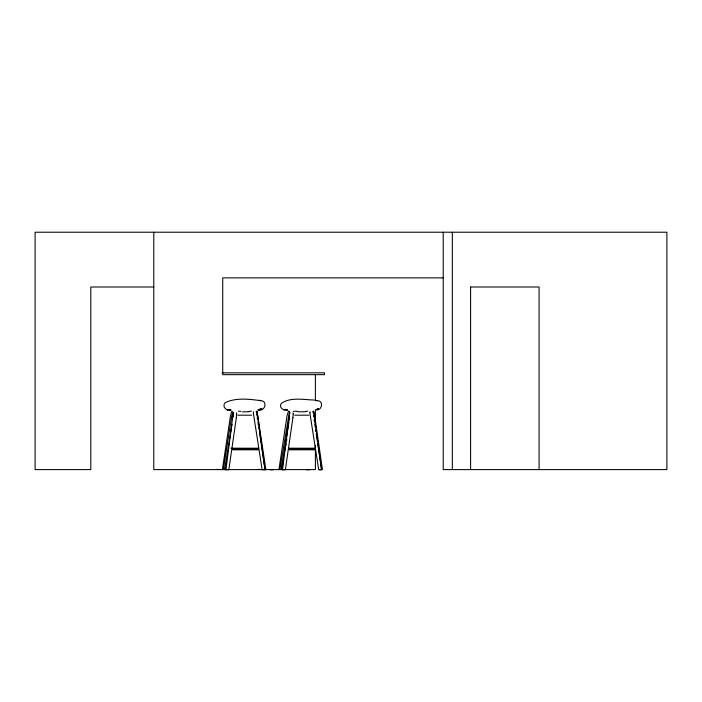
<?xml version="1.0" encoding="UTF-8"?>
<svg xmlns="http://www.w3.org/2000/svg" width="702" height="702" viewBox="0 0 702 702"><rect width="100%" height="100%" fill="white"/><g stroke="black" fill="none" stroke-linecap="round" stroke-linejoin="round"><path stroke-width="1.05" d="M233.099 413.618L233.125 413.153A6.704 0.676 -79.6 0 0 233.055 412.258L231.844 411.161L230.449 415.996L222.367 469.603M289.663 413.618L289.68 413.153A6.704 0.676 -79.6 0 0 289.61 412.258L288.496 411.056L287.004 415.996L278.922 469.603M225.956 469.778L232.713 416.9M282.511 469.778L289.268 416.9M236.372 417.567L228.817 469.778L225.833 469.778M292.927 417.567L285.372 469.778L282.397 469.778M223.368 469.603L231.66 416.453L232.485 413.653L233.547 414.715M279.922 469.603L289.092 413.662M224.614 469.603L232.011 424.289M281.169 469.603L288.917 422.13M289.268 419.98L289.619 417.822M225.219 469.603L225.579 467.444M225.947 465.286L226.307 463.127M281.958 468.524L283.222 460.96M285.03 450.157L285.389 447.99M285.749 445.831L286.109 443.673M286.469 441.505L286.828 439.347M233.239 416.742L233.415 415.856M253.334 412.776L253.562 411.723M309.898 412.776L310.117 411.723M256.09 411.547L256.195 411.758M312.644 411.547L312.75 411.758M313.013 412.583L313.083 412.846M256.528 412.846L256.572 412.372M258.634 410.012L261.828 408.529L258.073 409.854M317.541 409.029L318.392 408.529L316.707 409.327M259.924 409.529L260.986 409.029M316.47 410.029C322.279 410.301 323.85 400.535 317.155 400.64M258.196 409.828L259.266 409.599M258.933 410.222C265.128 411.161 267.936 400.798 260.6 400.64M248.841 411.767L242.471 411.846M305.396 411.767L297.771 411.767M248.929 411.46L251.36 411.144M305.484 411.46L307.809 411.109M295.182 411.109L297.534 411.46M443.216 277.878L222.727 277.878L222.727 374.657L324.526 374.657L324.526 372.832L222.078 372.832M153.791 287.004L90.795 287.004L90.795 469.603L35.1 469.603L35.1 232.222L666.9 232.222L666.9 469.603L443.216 469.603L443.216 232.222M470.603 287.004L539.083 287.004L539.083 469.603M237.829 415.189L251.711 415.189M294.682 415.189L308.88 415.189M230.967 448.201L258.538 448.201M288.583 448.201L315.101 448.201M232.485 448.762L258.125 448.762M289.04 448.762L314.68 448.762M232.485 449.789L258.125 449.789M289.04 449.789L314.68 449.789M216.707 469.436L219.586 469.436M257.274 469.436L260.205 469.436M319.55 469.603L322.429 469.603L314.707 415.996L313.54 411.074L321.586 469.778L318.708 469.778L309.88 412.899M265.075 469.778L262.153 469.778L253.325 412.899M270.296 469.778L273.218 469.778M306.555 469.778L309.538 469.778M240.979 411.46L238.373 411.144M314.47 400.052C303.72 399.771 290.33 396.805 281.204 403.501C278.554 407.432 283.494 410.749 287.144 410.424M293.252 411.293L294.305 411.451M230.589 410.424C226.316 411.003 221.56 406.414 225.254 402.658C235.89 397.464 249.061 399.14 260.512 400.614L259.371 400.333M287.434 409.854L285.556 409.354M230.879 409.854L229.001 409.354M316.032 400.368L317.269 400.666M259.477 400.368L260.714 400.666M315.926 400.333L317.067 400.614M283.582 409.643L284.222 409.828M230.879 410.012L229.133 409.398M287.109 409.907L285.688 409.398M289.935 412.846L289.698 412.416M233.38 412.846L233.204 412.574M289.54 411.758L289.303 411.319M256.581 414.005L257.011 415.996M313.478 415.575L313.654 416.453M314.145 419.708L314.47 421.876M314.794 424.043L315.277 427.299M315.602 429.475L315.926 431.642M316.251 433.81L317.383 441.4M317.708 443.576L321.586 469.603M257.265 417.541L257.59 419.708M257.915 421.876L258.397 425.131M258.722 427.299L259.047 429.475M259.371 431.642L265.031 469.603M265.874 469.603L257.011 411.056L265.031 469.778M470.603 286.925L470.603 469.603M452.342 232.222L452.342 469.603M315.391 374.657L315.391 400.851M315.391 409.582L315.391 422.674M315.391 445.594L315.391 447.779M315.391 449.964L315.391 469.603L153.791 469.603L153.791 232.222M289.584 413.873A7.029 0.763 -78.9 0 1 289.189 417.032M293.146 413.978A7.002 0.763 -81.2 0 1 292.883 417.655M293.085 412.916A6.757 0.684 -81.9 0 1 293.182 413.847M233.029 413.873A7.029 0.763 -78.9 0 1 232.634 417.032M236.592 413.978A7.002 0.763 -81.2 0 1 236.32 417.655M236.53 412.916A6.757 0.684 -81.9 0 1 236.627 413.847M227.667 409.828L227.036 409.652L227.694 409.836"/></g></svg>
